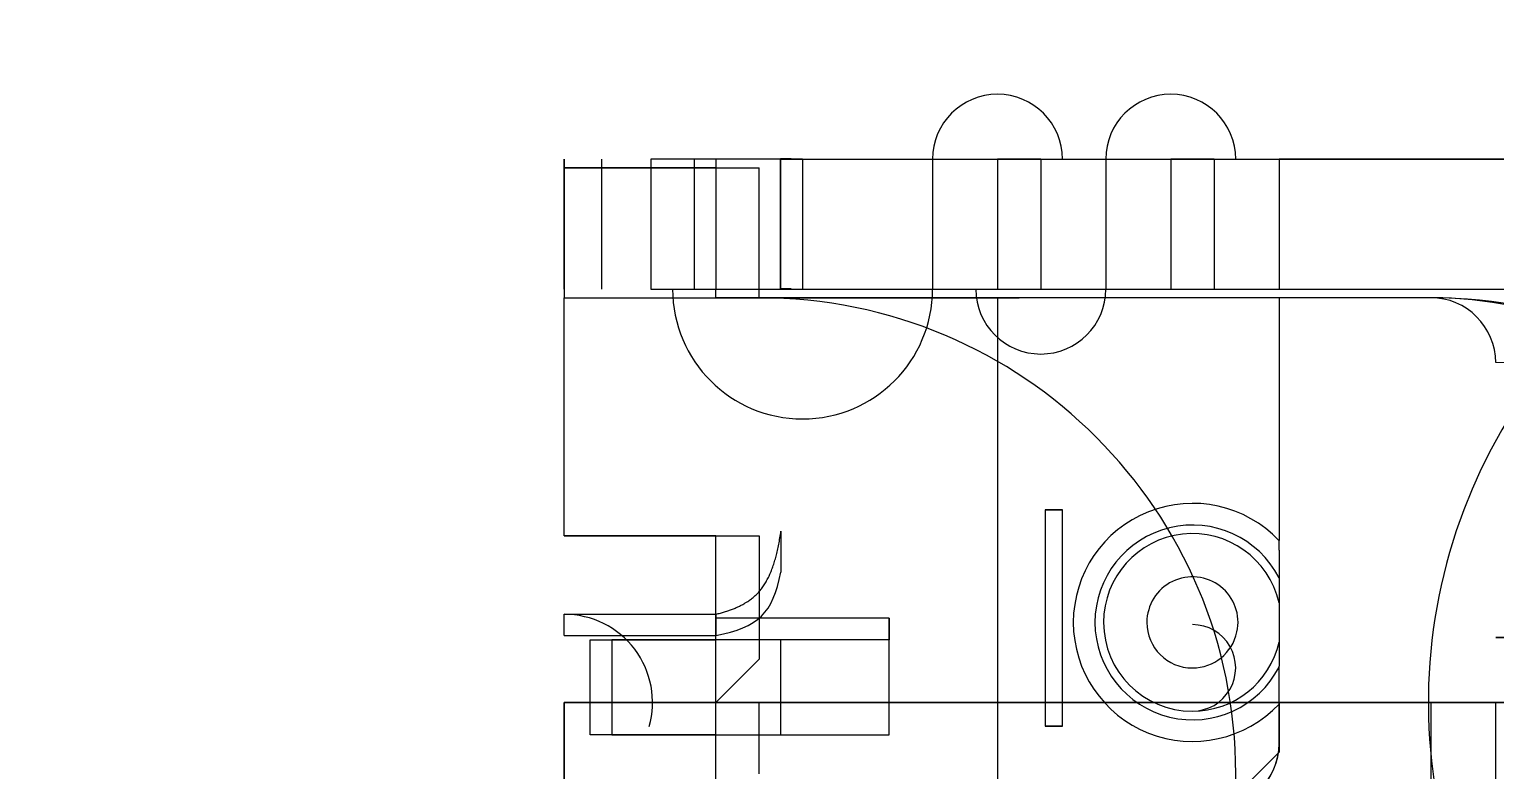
# Model space of a CAD drawing. Header units: millimetres. Extents: x 8.2 to 62.6, y 389.2 to 443.4.
# Drawn here: x 53.102 to 56.487, y 429.342 to 431.055 of the extents above; entities that cross this region are included whole.
import ezdxf

# ---------------------------------------------------------------- set-up
doc = ezdxf.new("R2010")
doc.units = ezdxf.units.MM
doc.layers.add('Feature', color=7, linetype='CONTINUOUS')

msp = doc.modelspace()

# ---------------------------------------------------------------- linework, layer by layer
at = {"layer": 'Feature'}
for p, q in [((54.3368, 430.455, -58.8533), (54.3368, 430.755, -58.8533)), ((54.3368, 430.455, -58.8533), (54.3368, 430.755, -58.8533)), ((54.3368, 430.755, -60.4171), (54.3368, 430.755, -58.8533)), ((54.3368, 430.755, -60.4171), (54.3368, 430.455, -60.4171)), ((54.3368, 430.755, -60.4171), (54.3368, 430.455, -60.4171)), ((54.3368, 430.755, -61.0496), (54.3368, 430.455, -61.0496)), ((54.3368, 430.755, -61.1333), (54.3368, 430.755, -61.0496)), ((54.3368, 430.755, -61.1333), (54.3368, 430.455, -61.1333)), ((54.3368, 430.755, -61.0496), (54.3368, 430.455, -61.0496)), ((54.3368, 430.755, -61.1333), (54.3368, 430.455, -61.1333)), ((54.3368, 430.755, -61.1333), (54.3368, 430.755, -61.0496)), ((54.3368, 430.755, -60.4171), (54.3368, 430.755, -58.8533)), ((54.4225, 430.755, -60.5526), (54.4225, 430.455, -60.5526)), ((54.4225, 430.755, -60.5526), (54.4225, 430.455, -60.5526)), ((54.4225, 430.755, -60.914), (54.4225, 430.455, -60.914)), ((54.4225, 430.755, -60.914), (54.4225, 430.455, -60.914)), ((54.5368, 430.755, -58.6533), (54.5368, 430.735, -58.6533)), ((54.6868, 430.755, -58.6533), (54.5368, 430.755, -58.6533)), ((54.6868, 430.755, -58.6533), (54.5368, 430.755, -58.6533)), ((54.5368, 430.755, -58.6533), (54.5368, 430.735, -58.6533)), ((54.6368, 430.755, -61.4333), (54.6368, 430.455, -61.4333)), ((54.8868, 430.755, -61.4333), (54.6368, 430.755, -61.4333)), ((54.6368, 430.755, -61.4333), (54.6368, 430.455, -61.4333)), ((54.8868, 430.755, -61.4333), (54.6368, 430.755, -61.4333)), ((54.6868, 430.755, -58.6533), (54.6868, 430.735, -58.6533)), ((54.6868, 430.755, -58.6533), (54.6868, 430.735, -58.6533)), ((54.8347, 430.755, -58.5283), (61.3368, 430.755, -58.5283)), ((54.8347, 430.755, -58.5283), (54.8347, 430.455, -58.5283)), ((54.8347, 430.755, -58.5283), (61.3368, 430.755, -58.5283)), ((54.8347, 430.755, -58.5283), (54.8347, 430.455, -58.5283)), ((54.8368, 430.455, -58.5033), (54.8368, 430.755, -58.4955)), ((54.8368, 430.455, -58.5033), (54.8368, 430.755, -58.4955)), ((54.8868, 430.755, -61.4333), (54.8868, 430.455, -61.4333)), ((54.8868, 430.755, -61.4333), (54.8868, 430.455, -61.4333)), ((55.1868, 430.755, -61.1333), (55.1868, 430.455, -61.1333)), ((55.1868, 430.755, -61.1333), (55.1868, 430.455, -61.1333)), ((55.1868, 430.755, -60.1783), (55.1868, 430.755, -61.1333)), ((55.1868, 430.755, -60.1783), (55.1868, 430.455, -60.1783)), ((55.1868, 430.755, -60.1783), (55.1868, 430.455, -60.1783)), ((55.1868, 430.755, -60.1783), (55.1868, 430.755, -61.1333)), ((55.3368, 430.755, -60.0283), (55.3368, 430.455, -60.0283)), ((55.4368, 430.755, -60.0283), (55.3368, 430.755, -60.0283)), ((55.3368, 430.755, -60.0283), (55.3368, 430.455, -60.0283)), ((55.4368, 430.755, -60.0283), (55.3368, 430.755, -60.0283)), ((55.4368, 430.755, -60.0283), (55.4368, 430.455, -60.0283)), ((55.4368, 430.755, -60.0283), (55.4368, 430.455, -60.0283)), ((55.5868, 430.755, -59.8783), (55.5868, 430.455, -59.8783)), ((55.5868, 430.755, -59.1783), (55.5868, 430.455, -59.1783)), ((55.5868, 430.755, -59.8783), (55.5868, 430.455, -59.8783)), ((55.5868, 430.755, -59.1783), (55.5868, 430.755, -59.8783)), ((55.5868, 430.755, -59.1783), (55.5868, 430.755, -59.8783)), ((55.5868, 430.755, -59.1783), (55.5868, 430.455, -59.1783)), ((55.8368, 430.755, -59.0283), (55.7368, 430.755, -59.0283)), ((55.7368, 430.755, -59.0283), (55.7368, 430.455, -59.0283)), ((55.7368, 430.755, -59.0283), (55.7368, 430.455, -59.0283)), ((55.8368, 430.755, -59.0283), (55.7368, 430.755, -59.0283)), ((55.8368, 430.755, -59.0283), (55.8368, 430.455, -59.0283)), ((55.8368, 430.755, -59.0283), (55.8368, 430.455, -59.0283)), ((57.5865, 430.755, -59.1783), (55.9868, 430.755, -59.1783)), ((55.9868, 430.755, -59.1783), (55.9868, 430.455, -59.1783)), ((55.9868, 430.755, -59.1783), (55.9868, 430.455, -59.1783)), ((57.5865, 430.755, -59.1783), (55.9868, 430.755, -59.1783)), ((54.3368, 430.735, -58.6533), (54.3368, 430.435, -58.6533)), ((54.5368, 430.735, -58.6533), (54.3368, 430.735, -58.6533)), ((54.3368, 430.735, -58.6533), (54.3368, 430.735, -58.5333)), ((54.3368, 430.735, -58.6533), (54.3368, 430.435, -58.6533)), ((54.5368, 430.735, -58.6533), (54.3368, 430.735, -58.6533)), ((54.3368, 430.735, -58.6533), (54.3368, 430.735, -58.5333)), ((54.3368, 430.735, -58.5333), (54.7868, 430.735, -58.5333)), ((54.3368, 430.735, -58.5333), (54.7868, 430.735, -58.5333)), ((54.5368, 430.735, -58.6533), (54.5368, 430.455, -58.6533)), ((54.5368, 430.735, -58.6533), (54.5368, 430.455, -58.6533)), ((54.6868, 430.735, -58.6533), (54.5368, 430.735, -58.6533)), ((54.6868, 430.735, -58.6533), (54.5368, 430.735, -58.6533)), ((54.6868, 430.735, -58.6533), (54.6868, 430.455, -58.6533)), ((54.6868, 430.735, -58.6533), (54.7868, 430.735, -58.5533)), ((54.6868, 430.735, -58.6533), (54.6868, 430.455, -58.6533)), ((54.6868, 430.735, -58.6533), (54.7868, 430.735, -58.5533)), ((54.7868, 430.435, -58.5533), (54.7868, 430.735, -58.5533)), ((54.7868, 430.735, -58.5533), (54.7868, 430.735, -58.5333)), ((54.7868, 430.435, -58.5533), (54.7868, 430.735, -58.5533)), ((54.7868, 430.735, -58.5533), (54.7868, 430.735, -58.5333)), ((54.3368, 430.455, -58.8533), (54.3368, 430.455, -60.4171)), ((54.3368, 430.455, -61.0496), (54.3368, 430.455, -61.1333)), ((54.3368, 430.455, -58.8533), (54.3368, 430.455, -60.4171)), ((54.3368, 430.455, -61.0496), (54.3368, 430.455, -61.1333)), ((54.5368, 430.455, -58.6533), (54.6868, 430.455, -58.6533)), ((54.5368, 430.455, -58.6533), (54.6868, 430.455, -58.6533)), ((54.6368, 430.455, -61.4333), (54.8868, 430.455, -61.4333)), ((54.6368, 430.455, -61.4333), (54.8868, 430.455, -61.4333)), ((54.6868, 430.435, -58.6533), (54.6868, 430.455, -58.6533)), ((54.6868, 430.435, -58.6533), (54.6868, 430.455, -58.6533)), ((54.8347, 430.455, -58.5283), (61.0368, 430.455, -58.5283)), ((54.8347, 430.455, -58.5283), (61.0368, 430.455, -58.5283)), ((55.1868, 430.455, -61.1333), (55.1868, 430.455, -60.1783)), ((55.1868, 430.455, -61.1333), (55.1868, 430.455, -60.1783)), ((55.3368, 430.455, -60.0283), (55.4368, 430.455, -60.0283)), ((55.3368, 430.455, -60.0283), (55.4368, 430.455, -60.0283)), ((55.5868, 430.455, -59.8783), (55.5868, 430.455, -59.1783)), ((55.5868, 430.455, -59.8783), (55.5868, 430.455, -59.1783)), ((55.7368, 430.455, -59.0283), (55.8368, 430.455, -59.0283)), ((55.7368, 430.455, -59.0283), (55.8368, 430.455, -59.0283)), ((55.9868, 430.455, -59.1783), (57.5865, 430.455, -59.1783)), ((55.9868, 430.455, -59.1783), (57.5865, 430.455, -59.1783)), ((54.3368, 429.885, -60.1683), (54.3368, 430.435, -60.1683)), ((54.3368, 430.435, -60.1683), (55.3368, 430.435, -60.1683)), ((54.3368, 430.435, -58.6533), (54.6868, 430.435, -58.6533)), ((54.3368, 430.435, -60.1683), (55.3368, 430.435, -60.1683)), ((54.3368, 430.435, -58.6533), (54.3368, 430.435, -60.1683)), ((54.3368, 430.435, -58.6533), (54.6868, 430.435, -58.6533)), ((54.3368, 430.435, -58.6533), (54.3368, 430.435, -60.1683)), ((54.3368, 429.885, -60.1683), (54.3368, 430.435, -60.1683)), ((54.7868, 430.435, -58.5533), (54.6868, 430.435, -58.6533)), ((54.7868, 430.435, -58.5533), (54.6868, 430.435, -58.6533)), ((54.7868, 430.435, -58.6983), (54.7868, 430.435, -58.5533)), ((56.3368, 430.435, -58.6983), (54.7868, 430.435, -58.6983)), ((54.7868, 430.435, -58.6983), (54.7868, 430.435, -58.5533)), ((56.3368, 430.435, -58.6983), (54.7868, 430.435, -58.6983)), ((55.2601, 430.435, -59.2033), (55.3868, 430.435, -59.2033)), ((55.3868, 430.435, -59.1833), (55.2601, 430.435, -59.1833)), ((55.2601, 430.435, -59.2033), (55.3868, 430.435, -59.2033)), ((55.3868, 430.435, -59.1833), (55.2601, 430.435, -59.1833)), ((55.3368, 430.435, -60.1683), (55.3368, 429.285, -60.1683)), ((55.9868, 430.435, -60.3683), (55.3368, 430.435, -60.3683)), ((55.3368, 430.435, -60.3683), (55.3368, 430.435, -60.1683)), ((55.3368, 430.435, -60.3683), (55.3368, 429.285, -60.3683)), ((55.9868, 430.435, -60.3683), (55.3368, 430.435, -60.3683)), ((55.3368, 430.435, -60.3683), (55.3368, 430.435, -60.1683)), ((55.3368, 430.435, -60.3683), (55.3368, 429.285, -60.3683)), ((55.3368, 430.435, -60.1683), (55.3368, 429.285, -60.1683)), ((55.9868, 430.435, -60.0155), (55.9868, 430.435, -59.3728)), ((55.9868, 430.435, -60.0155), (55.9868, 430.435, -59.3728)), ((55.9868, 430.435, -60.0155), (55.9868, 430.435, -60.3683)), ((56.3368, 430.435, -59.1833), (55.9868, 430.435, -59.1833)), ((55.9868, 430.435, -59.1833), (55.9868, 430.435, -59.3728)), ((55.9868, 430.435, -59.1833), (55.9868, 430.435, -59.3728)), ((55.9868, 430.435, -60.3683), (55.9868, 429.899, -60.3683)), ((55.9868, 430.435, -60.0155), (55.9868, 430.435, -60.3683)), ((55.9868, 430.435, -60.3683), (55.9868, 429.899, -60.3683)), ((56.3368, 430.435, -59.1833), (55.9868, 430.435, -59.1833)), ((56.3368, 430.435, -58.6983), (56.3368, 430.435, -59.1833)), ((56.3368, 430.435, -58.6983), (56.3368, 430.435, -59.1833)), ((56.4868, 430.285, -59.1833), (56.4868, 430.285, -58.6983)), ((56.4868, 430.285, -59.1833), (56.4868, 430.285, -58.6983)), ((55.4468, 429.945, -59.5033), (55.4468, 429.445, -59.5033)), ((55.4468, 429.945, -59.3233), (55.4468, 429.445, -59.3233)), ((55.4468, 429.945, -59.5033), (55.4468, 429.945, -59.3233)), ((55.4468, 429.945, -59.5033), (55.4468, 429.445, -59.5033)), ((55.4468, 429.945, -59.5033), (55.4868, 429.945, -59.5033)), ((55.4468, 429.945, -59.3233), (55.4468, 429.445, -59.3233)), ((55.4868, 429.945, -59.3233), (55.4468, 429.945, -59.3233)), ((55.4468, 429.945, -59.5033), (55.4468, 429.945, -59.3233)), ((55.4868, 429.945, -59.3233), (55.4468, 429.945, -59.3233)), ((55.4468, 429.945, -59.5033), (55.4868, 429.945, -59.5033)), ((55.4868, 429.445, -59.5033), (55.4868, 429.945, -59.5033)), ((55.4868, 429.445, -59.5033), (55.4868, 429.945, -59.5033)), ((55.4868, 429.945, -59.5033), (55.4868, 429.945, -59.3233)), ((55.4868, 429.445, -59.3233), (55.4868, 429.945, -59.3233)), ((55.4868, 429.445, -59.3233), (55.4868, 429.945, -59.3233)), ((55.4868, 429.945, -59.5033), (55.4868, 429.945, -59.3233)), ((54.8368, 429.896, -57.3373), (54.8368, 429.801, -57.622)), ((54.8368, 429.896, -57.3373), (54.8368, 429.801, -57.622)), ((55.9868, 429.899, -60.3683), (55.9868, 429.874, -60.3683)), ((55.9868, 429.899, -60.3683), (55.9868, 429.874, -60.3683)), ((54.6868, 429.885, -60.1683), (54.3368, 429.885, -60.1683)), ((54.3368, 429.885, -57.3599), (54.7868, 429.885, -57.3599)), ((54.3368, 429.885, -57.3599), (54.3368, 429.885, -60.1683)), ((54.6868, 429.885, -60.1683), (54.3368, 429.885, -60.1683)), ((54.3368, 429.885, -57.3599), (54.3368, 429.885, -60.1683)), ((54.3368, 429.885, -57.3599), (54.7868, 429.885, -57.3599)), ((54.6868, 429.695, -60.1683), (54.6868, 429.885, -60.1683)), ((54.6868, 429.5, -57.5983), (54.6868, 429.885, -57.5983)), ((54.6868, 429.885, -57.5983), (54.6868, 429.885, -60.1683)), ((54.6868, 429.695, -60.1683), (54.6868, 429.885, -60.1683)), ((54.6868, 429.885, -57.5983), (54.7868, 429.885, -57.5983)), ((54.6868, 429.5, -57.5983), (54.6868, 429.885, -57.5983)), ((54.6868, 429.885, -57.5983), (54.7868, 429.885, -57.5983)), ((54.6868, 429.885, -57.5983), (54.6868, 429.885, -60.1683)), ((54.7868, 429.885, -57.3599), (54.7868, 429.885, -57.5983)), ((54.7868, 429.885, -57.5983), (54.7868, 429.6, -57.5983)), ((54.7868, 429.885, -57.5983), (54.7868, 429.6, -57.5983)), ((54.7868, 429.885, -57.3599), (54.7868, 429.885, -57.5983)), ((54.3368, 429.704, -57.29), (54.6868, 429.704, -57.29)), ((54.3368, 429.655, -57.586), (54.3368, 429.704, -57.29)), ((54.3368, 429.655, -57.586), (54.3368, 429.704, -57.29)), ((54.3368, 429.704, -57.29), (54.6868, 429.704, -57.29)), ((54.6868, 429.704, -57.29), (54.6868, 429.655, -57.586)), ((54.6868, 429.704, -57.29), (54.6868, 429.655, -57.586)), ((55.0868, 429.695, -60.1683), (54.6868, 429.695, -60.1683)), ((54.6868, 429.645, -60.2183), (54.6868, 429.695, -60.1683)), ((54.6868, 429.645, -60.2183), (54.6868, 429.695, -60.1683)), ((55.0868, 429.695, -60.1683), (54.6868, 429.695, -60.1683)), ((55.0868, 429.425, -60.1683), (55.0868, 429.695, -60.1683)), ((55.0868, 429.695, -60.1683), (55.0868, 429.645, -60.2183)), ((55.0868, 429.425, -60.1683), (55.0868, 429.695, -60.1683)), ((55.0868, 429.695, -60.1683), (55.0868, 429.645, -60.2183)), ((54.3368, 429.655, -57.586), (54.6868, 429.655, -57.586)), ((54.3368, 429.655, -57.586), (54.6868, 429.655, -57.586)), ((54.3968, 429.645, -60.3833), (54.6868, 429.645, -60.3833)), ((54.3968, 429.425, -60.3833), (54.3968, 429.645, -60.3833)), ((54.3968, 429.425, -60.3833), (54.3968, 429.645, -60.3833)), ((54.3968, 429.645, -60.4833), (54.3968, 429.645, -60.3833)), ((54.3968, 429.425, -60.4833), (54.3968, 429.645, -60.4833)), ((54.3968, 429.425, -60.4833), (54.3968, 429.645, -60.4833)), ((54.3968, 429.645, -60.4833), (54.4468, 429.645, -60.5333)), ((54.3968, 429.645, -60.4833), (54.4468, 429.645, -60.5333)), ((54.3968, 429.645, -60.4833), (54.3968, 429.645, -60.3833)), ((54.3968, 429.645, -60.3833), (54.6868, 429.645, -60.3833)), ((54.4468, 429.645, -60.5333), (54.4468, 429.425, -60.5333)), ((54.8368, 429.645, -60.5333), (54.4468, 429.645, -60.5333)), ((54.4468, 429.645, -60.5333), (54.4468, 429.425, -60.5333)), ((54.8368, 429.645, -60.5333), (54.4468, 429.645, -60.5333)), ((54.6868, 429.645, -60.2183), (54.6868, 429.645, -60.3833)), ((54.6868, 429.425, -60.3833), (54.6868, 429.645, -60.3833)), ((54.6868, 429.425, -60.3833), (54.6868, 429.645, -60.3833)), ((55.0868, 429.645, -60.2183), (54.6868, 429.645, -60.2183)), ((54.6868, 429.645, -60.2183), (54.6868, 429.645, -60.3833)), ((55.0868, 429.645, -60.2183), (54.6868, 429.645, -60.2183)), ((54.8368, 429.425, -60.5333), (54.8368, 429.645, -60.5333)), ((54.8368, 429.425, -60.5333), (54.8368, 429.645, -60.5333)), ((55.0868, 429.425, -60.2833), (55.0868, 429.645, -60.2833)), ((55.0868, 429.425, -60.2833), (55.0868, 429.645, -60.2833)), ((55.0868, 429.645, -60.2183), (55.0868, 429.645, -60.2833)), ((55.0868, 429.645, -60.2183), (55.0868, 429.645, -60.2833)), ((56.4868, 429.65, -58.6783), (56.4868, 429.65, -59.0283)), ((56.4868, 429.65, -58.6783), (56.4868, 429.65, -59.0283)), ((58.1368, 429.65, -58.6783), (56.4868, 429.65, -58.6783)), ((56.4868, 429.65, -59.0283), (58.1868, 429.65, -59.0283)), ((56.4868, 429.65, -59.0283), (58.1868, 429.65, -59.0283)), ((58.1368, 429.65, -58.6783), (56.4868, 429.65, -58.6783)), ((54.7868, 429.6, -57.5983), (54.6868, 429.5, -57.5983)), ((54.7868, 429.6, -57.5983), (54.6868, 429.5, -57.5983)), ((54.7868, 429.6, -57.5983), (54.7868, 429.6, -57.6037)), ((54.7868, 429.6, -57.5983), (54.7868, 429.6, -57.6037)), ((55.9868, 429.582, -60.4183), (55.9868, 429.584, -60.4306)), ((55.9868, 429.582, -60.4183), (55.9868, 429.584, -60.4306)), ((54.3368, 427.985, -57.5733), (54.3368, 429.5, -57.5733)), ((54.3368, 429.5, -57.5733), (61.0368, 429.5, -57.5733)), ((61.3368, 429.5, -57.2733), (54.3368, 429.5, -57.2733)), ((54.3368, 429.5, -57.2733), (54.3368, 427.985, -57.2733)), ((54.3368, 429.5, -57.5733), (61.0368, 429.5, -57.5733)), ((54.3368, 429.5, -57.2733), (54.3368, 429.5, -57.5733)), ((54.3368, 429.5, -57.2733), (54.3368, 427.985, -57.2733)), ((54.3368, 429.5, -57.2733), (54.3368, 429.5, -57.5733)), ((54.3368, 427.985, -57.5733), (54.3368, 429.5, -57.5733)), ((61.3368, 429.5, -57.2733), (54.3368, 429.5, -57.2733)), ((54.6868, 426.885, -57.5983), (54.6868, 429.5, -57.5983)), ((54.7868, 429.5, -57.5983), (54.6868, 429.5, -57.5983)), ((54.6868, 426.885, -57.5983), (54.6868, 429.5, -57.5983)), ((54.7868, 429.5, -57.5983), (54.6868, 429.5, -57.5983)), ((54.7868, 429.335, -57.5983), (54.7868, 429.5, -57.5983)), ((54.7868, 429.335, -57.5983), (54.7868, 429.5, -57.5983)), ((55.9868, 429.497, -60.3683), (55.9868, 429.5, -60.3709)), ((55.9868, 429.385, -60.1183), (55.9868, 429.5, -60.1183)), ((55.9868, 429.5, -60.1183), (56.3368, 429.5, -60.1183)), ((55.9868, 429.5, -60.1333), (57.5865, 429.5, -60.1333)), ((55.9868, 429.5, -60.1333), (55.9868, 429.385, -60.1333)), ((55.9868, 429.405, -60.4333), (55.9868, 429.5, -60.4333)), ((55.9868, 429.5, -60.4333), (57.5865, 429.5, -60.4333)), ((55.9868, 429.5, -60.4333), (55.9868, 429.5, -60.3709)), ((55.9868, 429.385, -60.1183), (55.9868, 429.5, -60.1183)), ((55.9868, 429.5, -60.1333), (55.9868, 429.385, -60.1333)), ((55.9868, 429.5, -60.1333), (57.5865, 429.5, -60.1333)), ((55.9868, 429.5, -60.4333), (57.5865, 429.5, -60.4333)), ((55.9868, 429.497, -60.3683), (55.9868, 429.5, -60.3709)), ((55.9868, 429.5, -60.4333), (55.9868, 429.5, -60.3709)), ((55.9868, 429.405, -60.4333), (55.9868, 429.5, -60.4333)), ((55.9868, 429.5, -60.1183), (56.3368, 429.5, -60.1183)), ((55.9868, 429.405, -60.3683), (55.9868, 429.497, -60.3683)), ((55.9868, 429.405, -60.3683), (55.9868, 429.497, -60.3683)), ((56.3368, 429.5, -60.1183), (56.3368, 428.985, -60.1183)), ((56.3368, 429.5, -60.1183), (56.3368, 428.985, -60.1183)), ((56.4868, 428.985, -59.9683), (56.4868, 429.5, -59.9683)), ((56.4868, 428.985, -59.9683), (56.4868, 429.5, -59.9683)), ((54.3968, 429.425, -60.3833), (54.3968, 429.425, -60.4833)), ((54.4468, 429.425, -60.5333), (54.3968, 429.425, -60.4833)), ((54.6868, 429.425, -60.3833), (54.3968, 429.425, -60.3833)), ((54.6868, 429.425, -60.3833), (54.3968, 429.425, -60.3833)), ((54.3968, 429.425, -60.3833), (54.3968, 429.425, -60.4833)), ((54.4468, 429.425, -60.5333), (54.3968, 429.425, -60.4833)), ((54.4468, 429.425, -60.5333), (54.8368, 429.425, -60.5333)), ((54.4468, 429.425, -60.5333), (54.8368, 429.425, -60.5333)), ((54.6868, 429.195, -60.1683), (54.6868, 429.425, -60.1683)), ((54.6868, 429.425, -60.1683), (55.0868, 429.425, -60.1683)), ((54.6868, 429.425, -60.3833), (54.6868, 429.425, -60.1683)), ((54.6868, 429.195, -60.1683), (54.6868, 429.425, -60.1683)), ((54.6868, 429.425, -60.1683), (55.0868, 429.425, -60.1683)), ((54.6868, 429.425, -60.3833), (54.6868, 429.425, -60.1683)), ((55.0868, 429.425, -60.2833), (55.0868, 429.425, -60.1683)), ((55.0868, 429.425, -60.2833), (55.0868, 429.425, -60.1683)), ((55.4468, 429.445, -59.5033), (55.4468, 429.445, -59.3233)), ((55.4468, 429.445, -59.5033), (55.4868, 429.445, -59.5033)), ((55.4868, 429.445, -59.3233), (55.4468, 429.445, -59.3233)), ((55.4468, 429.445, -59.5033), (55.4468, 429.445, -59.3233)), ((55.4468, 429.445, -59.5033), (55.4868, 429.445, -59.5033)), ((55.4868, 429.445, -59.3233), (55.4468, 429.445, -59.3233)), ((55.4868, 429.445, -59.5033), (55.4868, 429.445, -59.3233)), ((55.4868, 429.445, -59.5033), (55.4868, 429.445, -59.3233)), ((55.9868, 429.405, -60.4333), (55.9868, 429.405, -60.3683)), ((55.9868, 429.405, -60.4333), (55.9868, 429.405, -60.3683)), ((55.9868, 429.385, -60.1183), (55.8868, 429.285, -60.1183)), ((55.9868, 429.385, -60.1183), (55.8868, 429.285, -60.1183)), ((55.8868, 429.285, -60.3683), (55.9853, 429.384, -60.3683)), ((55.8868, 429.285, -60.3683), (55.9853, 429.384, -60.3683)), ((55.9853, 429.384, -60.1333), (55.9868, 429.385, -60.1333)), ((55.9853, 429.384, -60.1333), (55.9868, 429.385, -60.1333)), ((55.9853, 429.384, -60.3683), (55.9853, 429.384, -60.1333)), ((55.9853, 429.384, -60.3683), (55.9853, 429.384, -60.1333)), ((55.9868, 429.385, -60.1183), (55.9868, 429.385, -60.1333)), ((55.9868, 429.385, -60.1183), (55.9868, 429.385, -60.1333))]:
    msp.add_line(p, q, dxfattribs=at)
for centre, radius, start, end in [((54.6368, 430.755, -61.1333), 0.3, 180, 180), ((54.6368, 430.755, -61.1333), 0.3, 180, 180), ((54.4868, 430.755, -60.4171), 0.15, 180, 180), ((54.4868, 430.755, -60.4171), 0.15, 180, 180), ((55.3368, 430.755, -60.1783), 0.15, 0, 180), ((55.3368, 430.755, -60.1783), 0.15, 0, 180), ((55.7368, 430.755, -59.1783), 0.15, 0, 180), ((55.7368, 430.755, -59.1783), 0.15, 0, 180), ((54.3368, 430.755, -60.7333), 0.0857, 0, 0), ((54.3368, 430.755, -60.7333), 0.0857, 0, 0), ((54.4868, 430.755, -61.0496), 0.0643, 180, 180), ((54.4868, 430.755, -61.0496), 0.0643, 180, 180), ((54.8368, 429.5, -58.5283), 1.2546, 90, 90), ((54.8368, 429.5, -58.5283), 1.2546, 90, 90), ((54.5368, 430.755, -58.8533), 1.00187e-12, 180, 0), ((54.5368, 430.755, -58.8533), 1.00187e-12, 180, 0), ((54.6868, 430.755, -58.5033), 0.1479, -0.5424, 0), ((54.6868, 430.755, -58.5033), 0.1479, -0.5424, 0), ((54.8868, 430.755, -61.1333), 1.00187e-12, 0, 180), ((54.8868, 430.755, -61.1333), 1.00187e-12, 0, 180), ((55.4368, 430.755, -59.8783), 9.9476e-13, 0, 180), ((55.4368, 430.755, -59.8783), 9.9476e-13, 0, 180), ((55.8368, 430.755, -59.1783), 1.00187e-12, 0, 0), ((55.8368, 430.755, -59.1783), 1.00187e-12, 0, 0), ((57.5865, 429.5, -59.1783), 1.255, 90, -122.042), ((57.5865, 429.5, -59.1783), 1.255, 90, -122.042), ((54.3368, 429.5, -58.5333), 1.235, 90, 90), ((54.3368, 429.5, -58.5333), 1.235, 90, 90), ((54.5368, 430.455, -58.8533), 0.2, 180, 180), ((54.5368, 430.455, -58.8533), 0.2, 180, 180), ((54.4868, 430.455, -61.0496), 0.15, 180, 180), ((54.4868, 430.455, -61.0496), 0.15, 180, 180), ((55.8368, 430.455, -59.1783), 0.15, 0, 0), ((55.8368, 430.455, -59.1783), 0.15, 0, 0), ((54.3368, 430.455, -60.7333), 0.0857, 0, 0), ((54.3368, 430.455, -60.7333), 0.0857, 0, 0), ((54.4868, 430.455, -60.4171), 0.0643, 180, 180), ((54.4868, 430.455, -60.4171), 0.0643, 180, 180), ((54.8868, 430.455, -61.1333), 0.3, 180, 0), ((54.8868, 430.455, -61.1333), 0.3, 180, 0), ((54.6368, 430.455, -61.1333), 1.00187e-12, 180, 180), ((54.6368, 430.455, -61.1333), 1.00187e-12, 180, 180), ((54.6868, 430.455, -58.5033), 3.04112e-11, 0, 0), ((54.6868, 430.455, -58.5033), 3.04112e-11, 0, 0), ((55.9868, 429.5, -59.1783), 0.955, 90, 90), ((55.9868, 429.5, -59.1783), 0.955, 90, 90), ((55.4368, 430.455, -59.8783), 0.15, 180, 0), ((55.4368, 430.455, -59.8783), 0.15, 180, 0), ((55.3368, 430.455, -60.1783), 0, 180, 0), ((55.3368, 430.455, -60.1783), 0, 180, 0), ((55.7368, 430.455, -59.1783), 1.00187e-12, 180, 0), ((55.7368, 430.455, -59.1783), 1.00187e-12, 180, 0), ((54.7868, 429.335, -58.6983), 1.1, -90, 90), ((54.7868, 429.335, -58.6983), 1.1, -90, 90), ((55.9868, 429.5, -59.1783), 0.935, 90, 90), ((55.9868, 429.5, -59.1783), 0.935, 90, 90), ((56.3368, 429.5, -59.1833), 0.935, -90, 90), ((56.3368, 429.5, -59.1833), 0.935, -90, 90), ((56.3368, 430.285, -59.1833), 0.15, 0, 90), ((56.3368, 429.335, -58.6983), 1.1, -90, 90), ((56.3368, 430.285, -58.6983), 0.15, 0, 90), ((56.3368, 429.335, -58.6983), 1.1, -90, 90), ((56.3368, 430.285, -59.1833), 0.15, 0, 90), ((56.3368, 430.285, -58.6983), 0.15, 0, 90), ((56.4868, 429.5, -59.1833), 0.785, 0, 90), ((56.4868, 429.5, -59.1833), 0.785, 0, 90), ((55.7868, 429.685, -60.3683), 0.275, 43.3418, -43.3418), ((55.7868, 429.685, -60.3683), 0.275, 43.3418, -43.3418), ((55.7868, 429.685, -60.4183), 0.225, 27.2661, -27.2661), ((55.7868, 429.685, -60.4183), 0.225, 27.2661, -27.2661), ((55.9868, 429.5, -59.1783), 0.3987, 90, 90), ((55.9868, 429.5, -59.1783), 0.3987, 90, 90), ((54.7868, 429.5, -58.5333), 0.385, 90, 90), ((54.7868, 429.5, -58.5333), 0.385, 90, 90), ((55.7868, 429.685, -60.7887), 0.2051, 12.7889, 180), ((55.7868, 429.685, -60.7887), 0.2051, 12.7889, 180), ((55.9868, 429.5, -59.1783), 0.3515, 90, 90), ((55.9868, 429.5, -59.1783), 0.3515, 90, 90), ((54.8368, 429.5, -58.5283), 0.3011, 90, 90), ((54.8368, 429.5, -58.5283), 0.3011, 90, 90), ((55.7868, 429.685, -60.8833), 0.1052, -12.1444, 179.985), ((55.7868, 429.685, -60.8833), 0.1052, -12.1444, 179.985), ((54.3368, 429.5, -58.5283), 0.2037, -15.8076, 90), ((54.3368, 429.5, -58.5283), 0.2037, -15.8076, 90), ((54.8368, 429.425, -60.2833), 0.25, 0, 0), ((54.8368, 429.425, -60.2833), 0.25, 0, 0), ((55.7868, 429.685, -60.7887), 0.2051, 180, -90.061), ((55.7868, 429.685, -60.7887), 0.2051, 180, -90.061), ((55.7868, 429.685, -60.8833), 0.1052, 179.985, -90.061), ((55.7868, 429.685, -60.8833), 0.1052, 179.985, -90.061), ((55.7867, 429.58, -60.7833), 0.0999, -90.061, 90), ((55.7867, 429.58, -60.7833), 0.0999, -90.061, 90), ((55.7868, 429.685, -60.8833), 0.1052, -90.061, -12.1444), ((55.7868, 429.685, -60.8833), 0.1052, -90.061, -12.1444), ((54.8368, 429.645, -60.2833), 0, 0, 0), ((54.8368, 429.645, -60.2833), 0, 0, 0), ((55.7868, 429.685, -60.7887), 0.2051, -90.061, -12.7888), ((55.7868, 429.685, -60.7887), 0.2051, -90.061, -12.7888), ((56.3368, 429.5, -59.9683), 0.15, 0, 0), ((56.3368, 429.5, -59.9683), 0.15, 0, 0), ((56.4868, 429.225, -58.6783), 0.425, 0, 90), ((56.4868, 429.225, -58.6783), 0.425, 0, 90), ((55.9868, 429.5, -59.1783), 0.0834, 90, 90), ((55.9868, 429.5, -59.1783), 0.0834, 90, 90), ((54.3368, 429.5, -58.5283), 5.62635e-12, -18.2519, 90), ((54.3368, 429.5, -58.5283), 5.62635e-12, -18.2519, 90), ((54.6868, 429.5, -59.4636), 0.000127, -81.9196, 44.9589), ((54.6868, 429.5, -59.4636), 0.000127, -81.9196, 44.9589), ((54.7868, 429.5, -58.5333), 0, 90, 0), ((54.7868, 429.5, -58.5333), 0, 90, 0), ((55.9868, 429.5, -59.1783), 1.39528e-11, 90, -111.102), ((55.9868, 429.5, -59.1833), 8.98126e-12, 90, -90), ((55.9868, 429.5, -59.1783), 0.00000000013, 90, 91.6871), ((55.9868, 429.5, -59.1783), 0.00000000013, 90, 91.6871), ((55.9868, 429.5, -59.1783), 1.39528e-11, 90, -111.102), ((55.9868, 429.5, -59.1833), 8.98126e-12, 90, -90), ((56.3368, 429.335, -57.7483), 0.15, 0, 0), ((56.3368, 429.335, -57.7483), 0.15, 0, 0), ((55.8368, 429.405, -60.4333), 0.15, -90, 0), ((55.8368, 429.405, -60.4333), 0.15, -90, 0), ((55.8368, 429.405, -60.3683), 0.15, -8.2628, 0), ((55.8368, 429.405, -60.3683), 0.15, -8.2628, 0), ((55.8368, 429.405, -60.1333), 0.15, -90, -8.2628), ((55.8368, 429.405, -60.1333), 0.15, -90, -8.2628)]:
    msp.add_arc(centre, radius, start, end, dxfattribs=at)
for centre, major_axis, ratio, start_param, end_param in [((54.8358, 429.503, -58.5283), (1.2563, -0.0173), 0.997055, 1.55843, 1.58463), ((54.8358, 429.503, -58.5283), (1.2563, -0.0173), 0.997055, 1.55843, 1.58463), ((54.8358, 429.551, -58.5278), (-0.9327, 0.0108), 0.969878, -1.58577, -1.55887), ((54.8358, 429.551, -58.5278), (-0.9327, 0.0108), 0.969878, -1.58577, -1.55887)]:
    msp.add_ellipse(centre, major_axis=major_axis, ratio=ratio, start_param=start_param, end_param=end_param, dxfattribs=at)
for points, degree in [([(55.2601, 430.435, -59.1833), (55.2601, 430.435, -59.2033)], 1), ([(55.2601, 430.435, -59.1833), (55.2601, 430.435, -59.2033)], 1), ([(55.3868, 430.435, -59.2033), (55.3868, 430.435, -59.1833)], 1), ([(55.3868, 430.435, -59.2033), (55.3868, 430.435, -59.1833)], 1), ([(55.9868, 429.852, -60.3831), (55.9868, 429.874, -60.3683)], 1), ([(55.9868, 429.852, -60.3831), (55.9868, 429.874, -60.3683)], 1), ([(55.9868, 429.852, -60.3831), (55.9868, 429.819, -60.4041), (55.9868, 429.788, -60.4183)], 2), ([(55.9868, 429.852, -60.3831), (55.9868, 429.819, -60.4041), (55.9868, 429.788, -60.4183)], 2), ([(54.6868, 429.655, -57.586), (54.7851, 429.674, -57.59), (54.8181, 429.706, -57.5919), (54.8368, 429.801, -57.622)], 3), ([(54.6868, 429.655, -57.586), (54.7851, 429.674, -57.59), (54.8181, 429.706, -57.5919), (54.8368, 429.801, -57.622)], 3), ([(55.9868, 429.788, -60.4183), (55.9868, 429.758, -60.6803), (55.9868, 429.731, -60.7887)], 2), ([(55.9868, 429.788, -60.4183), (55.9868, 429.758, -60.6803), (55.9868, 429.731, -60.7887)], 2), ([(55.9868, 429.731, -60.7887), (55.9868, 429.717, -60.8245), (55.9868, 429.653, -60.8245), (55.9868, 429.64, -60.7887)], 3), ([(55.9868, 429.731, -60.7887), (55.9868, 429.717, -60.8245), (55.9868, 429.653, -60.8245), (55.9868, 429.64, -60.7887)], 3), ([(55.9868, 429.64, -60.7887), (55.9868, 429.614, -60.6826), (55.9868, 429.584, -60.4306)], 2), ([(55.9868, 429.64, -60.7887), (55.9868, 429.614, -60.6826), (55.9868, 429.584, -60.4306)], 2), ([(55.9868, 429.5, -60.3709), (55.9868, 429.543, -60.4004), (55.9868, 429.582, -60.4183)], 2), ([(55.9868, 429.5, -60.3709), (55.9868, 429.543, -60.4004), (55.9868, 429.582, -60.4183)], 2)]:
    msp.add_open_spline(points, degree=degree, dxfattribs=at)
msp.add_open_spline([(54.6868, 429.704, -57.29), (54.7622, 429.722, -57.2927), (54.7909, 429.762, -57.3008), (54.8246, 429.804, -57.3084), (54.8368, 429.896, -57.3373)], degree=2, knots=[0, 0, 0, 0.5, 0.5, 1, 1, 1], dxfattribs=at)
msp.add_open_spline([(54.6868, 429.704, -57.29), (54.7622, 429.722, -57.2927), (54.7909, 429.762, -57.3008), (54.8246, 429.804, -57.3084), (54.8368, 429.896, -57.3373)], degree=2, knots=[0, 0, 0, 0.5, 0.5, 1, 1, 1], dxfattribs=at)

doc.saveas('drawing.dxf')
